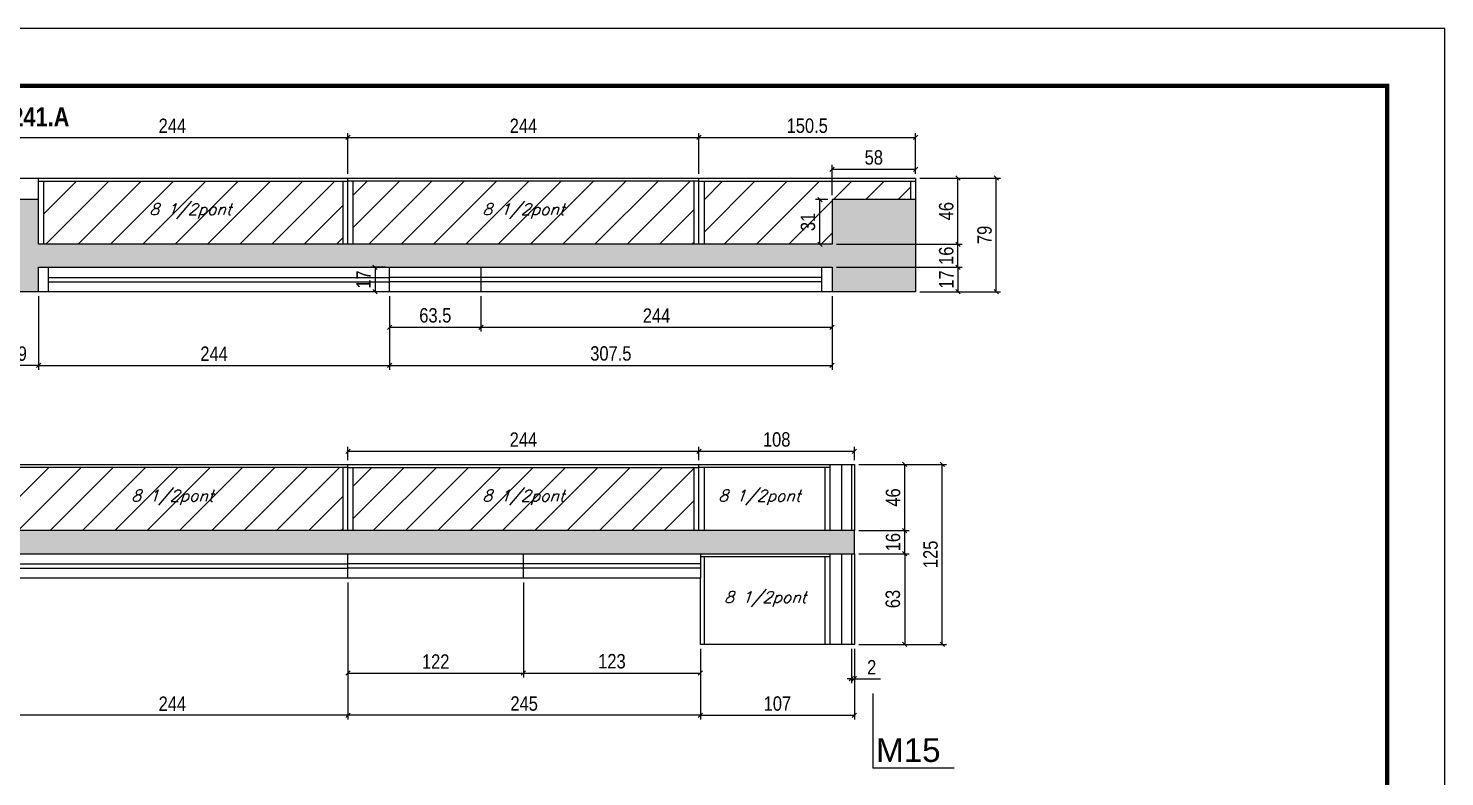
# Model space of a CAD drawing. Extents: x 2603 to 22413, y 1253 to 30260.
# Drawn here: x 6274 to 7258, y 14418 to 14938 of the extents above; entities that cross this region are included whole.
import ezdxf

# ---------------------------------------------------------------- set-up
doc = ezdxf.new("R2010")
doc.units = 0
doc.linetypes.add('DASHED', pattern=[0.75, 0.5, -0.25])
for name, color, linetype in [('COTA', 241, 'Continuous'), ('NOMENCLATURA', 7, 'Continuous'), ('Painéis', 200, 'Continuous'), ('SARR_2.2x7', 40, 'Continuous'), ('SARR_3.5x7', 81, 'Continuous'), ('texto', 7, 'Continuous')]:
    doc.layers.add(name, color=color, linetype=linetype)
for name, color, linetype, lineweight in [('Folhas', 255, 'Continuous', 9), ('Hachura', 251, 'Continuous', 9), ('SARRAFO DE PRESSAO', 251, 'DASHED', 9)]:
    doc.layers.add(name, color=color, linetype=linetype, lineweight=lineweight)
doc.layers.add('Laje_Perimetro', color=7, linetype='Continuous', plot=False)
doc.styles.add('COTA TECNICA', font='techl___.ttf', dxfattribs={"height": 10})
doc.styles.add('Romans', font='romans.shx')
doc.styles.get("Standard").update_dxf_attribs({"font": 'arial.ttf'})
doc.styles.add('TECNICA', font='techb___.ttf', dxfattribs={"height": 10})
doc.dimstyles.new('PAINEL', dxfattribs={"dimtxt": 10, "dimasz": 3, "dimexe": 3, "dimexo": 3, "dimgap": 3, "dimtad": 1, "dimdec": 1, "dimzin": 12, "dimdsep": 46, "dimtxsty": 'COTA TECNICA', "dimblk1": 'OBLIQUE', "dimblk2": 'OBLIQUE', "dimsah": 1, "dimcen": 0.9, "dimclrd": 4, "dimclre": 4, "dimclrt": 240, "dimadec": 1, "dimazin": 3, "dimtfac": 1, "dimtdec": 1, "dimtmove": 0, "dimatfit": 3, "dimfxl": 1, "dimtolj": 1, "dimtzin": 12, "dimarcsym": 0})
pattern_1 = [(45, (-126418.031, -5371.03), (-11.2253202, 11.2253202), [])]

# ---------------------------------------------------------------- blocks, each defined once
blk = doc.blocks.new('9999999999')
at = {"layer": 'Folhas'}
blk.add_lwpolyline([(98138.98, 34190.21), (99623.98, 34190.21), (99623.98, 35240.21), (98138.98, 35240.21)], close=True, dxfattribs=at)
at = {"layer": 'Folhas', "color": 30, "const_width": 3}
blk.add_lwpolyline([(98213.98, 34230.21), (99583.98, 34230.21), (99583.98, 35200.21), (98213.98, 35200.21)], close=True, dxfattribs=at)
blk = doc.blocks.new('_Oblique')
at = {"color": 0, "linetype": 'ByBlock', "lineweight": -2}
blk.add_line((-0.5, -0.5), (0.5, 0.5), dxfattribs=at)
blk = doc.blocks.new('*D1807')
at = {"layer": 'COTA', "color": 4, "linetype": 'ByBlock', "lineweight": -2, "transparency": 16777216}
for p, q in [((6280.69, 14751.7), (6280.69, 14700.57)), ((6524.69, 14751.7), (6524.69, 14700.57)), ((6280.69, 14703.57), (6524.69, 14703.57))]:
    blk.add_line(p, q, dxfattribs=at)
at = {"layer": 'Defpoints', "color": 0, "linetype": 'ByBlock', "transparency": 16777216}
for p in [(6280.69, 14754.7), (6524.69, 14754.7), (6524.69, 14703.57)]:
    blk.add_point(p, dxfattribs=at)
at = {"layer": 'COTA', "color": 4, "linetype": 'ByBlock', "lineweight": -2, "transparency": 16777216, "xscale": 3, "yscale": 3, "zscale": 3, "rotation": 180}
blk.add_blockref('_Oblique', (6280.69, 14703.57), dxfattribs=at)
at = {"layer": 'COTA', "color": 4, "linetype": 'ByBlock', "lineweight": -2, "transparency": 16777216, "xscale": 3, "yscale": 3, "zscale": 3}
blk.add_blockref('_Oblique', (6524.69, 14703.57), dxfattribs=at)
at = {"layer": 'COTA', "color": 240, "linetype": 'ByBlock', "transparency": 16777216, "insert": (6402.69, 14711.64), "char_height": 10, "attachment_point": 5, "style": 'COTA TECNICA'}
blk.add_mtext('\\A1;244', dxfattribs=at)
blk = doc.blocks.new('*D1808')
at = {"layer": 'COTA', "color": 4, "linetype": 'ByBlock', "lineweight": -2, "transparency": 16777216}
for p, q in [((6524.69, 14751.7), (6524.69, 14700.57)), ((6832.19, 14751.7), (6832.19, 14700.57)), ((6524.69, 14703.57), (6832.19, 14703.57))]:
    blk.add_line(p, q, dxfattribs=at)
at = {"layer": 'Defpoints', "color": 0, "linetype": 'ByBlock', "transparency": 16777216}
for p in [(6524.69, 14754.7), (6832.19, 14754.7), (6832.19, 14703.57)]:
    blk.add_point(p, dxfattribs=at)
at = {"layer": 'COTA', "color": 4, "linetype": 'ByBlock', "lineweight": -2, "transparency": 16777216, "xscale": 3, "yscale": 3, "zscale": 3, "rotation": 180}
blk.add_blockref('_Oblique', (6524.69, 14703.57), dxfattribs=at)
at = {"layer": 'COTA', "color": 4, "linetype": 'ByBlock', "lineweight": -2, "transparency": 16777216, "xscale": 3, "yscale": 3, "zscale": 3}
blk.add_blockref('_Oblique', (6832.19, 14703.57), dxfattribs=at)
at = {"layer": 'COTA', "color": 240, "linetype": 'ByBlock', "transparency": 16777216, "insert": (6678.44, 14711.79), "char_height": 10, "attachment_point": 5, "style": 'COTA TECNICA'}
blk.add_mtext('\\A1;307.5', dxfattribs=at)
blk = doc.blocks.new('*D1809')
at = {"layer": 'COTA', "color": 4, "linetype": 'ByBlock', "lineweight": -2, "transparency": 16777216}
for p, q in [((6524.69, 14751.7), (6524.69, 14727.04)), ((6588.19, 14751.7), (6588.19, 14727.04)), ((6524.69, 14730.04), (6588.19, 14730.04))]:
    blk.add_line(p, q, dxfattribs=at)
at = {"layer": 'Defpoints', "color": 0, "linetype": 'ByBlock', "transparency": 16777216}
for p in [(6524.69, 14754.7), (6588.19, 14754.7), (6588.19, 14730.04)]:
    blk.add_point(p, dxfattribs=at)
at = {"layer": 'COTA', "color": 4, "linetype": 'ByBlock', "lineweight": -2, "transparency": 16777216, "xscale": 3, "yscale": 3, "zscale": 3, "rotation": 180}
blk.add_blockref('_Oblique', (6524.69, 14730.04), dxfattribs=at)
at = {"layer": 'COTA', "color": 4, "linetype": 'ByBlock', "lineweight": -2, "transparency": 16777216, "xscale": 3, "yscale": 3, "zscale": 3}
blk.add_blockref('_Oblique', (6588.19, 14730.04), dxfattribs=at)
at = {"layer": 'COTA', "color": 240, "linetype": 'ByBlock', "transparency": 16777216, "insert": (6556.44, 14738.26), "char_height": 10, "attachment_point": 5, "style": 'COTA TECNICA'}
blk.add_mtext('\\A1;63.5', dxfattribs=at)
blk = doc.blocks.new('*D1810')
at = {"layer": 'COTA', "color": 4, "linetype": 'ByBlock', "lineweight": -2, "transparency": 16777216}
for p, q in [((6588.19, 14751.7), (6588.19, 14727.04)), ((6832.19, 14751.7), (6832.19, 14727.04)), ((6588.19, 14730.04), (6832.19, 14730.04))]:
    blk.add_line(p, q, dxfattribs=at)
at = {"layer": 'Defpoints', "color": 0, "linetype": 'ByBlock', "transparency": 16777216}
for p in [(6588.19, 14754.7), (6832.19, 14754.7), (6832.19, 14730.04)]:
    blk.add_point(p, dxfattribs=at)
at = {"layer": 'COTA', "color": 4, "linetype": 'ByBlock', "lineweight": -2, "transparency": 16777216, "xscale": 3, "yscale": 3, "zscale": 3, "rotation": 180}
blk.add_blockref('_Oblique', (6588.19, 14730.04), dxfattribs=at)
at = {"layer": 'COTA', "color": 4, "linetype": 'ByBlock', "lineweight": -2, "transparency": 16777216, "xscale": 3, "yscale": 3, "zscale": 3}
blk.add_blockref('_Oblique', (6832.19, 14730.04), dxfattribs=at)
at = {"layer": 'COTA', "color": 240, "linetype": 'ByBlock', "transparency": 16777216, "insert": (6710.19, 14738.11), "char_height": 10, "attachment_point": 5, "style": 'COTA TECNICA'}
blk.add_mtext('\\A1;244', dxfattribs=at)
blk = doc.blocks.new('*D1811')
at = {"layer": 'COTA', "color": 4, "linetype": 'ByBlock', "lineweight": -2, "transparency": 16777216}
for p, q in [((6521.69, 14771.7), (6511.61, 14771.7)), ((6514.61, 14771.7), (6514.61, 14754.7)), ((6521.69, 14754.7), (6511.61, 14754.7))]:
    blk.add_line(p, q, dxfattribs=at)
at = {"layer": 'Defpoints', "color": 0, "linetype": 'ByBlock', "transparency": 16777216}
for p in [(6524.69, 14771.7), (6514.61, 14754.7), (6524.69, 14754.7)]:
    blk.add_point(p, dxfattribs=at)
at = {"layer": 'COTA', "color": 4, "linetype": 'ByBlock', "lineweight": -2, "transparency": 16777216, "xscale": 3, "yscale": 3, "zscale": 3}
for p, rotation in [((6514.61, 14771.7), 90), ((6514.61, 14754.7), 270)]:
    blk.add_blockref('_Oblique', p, dxfattribs=dict(at, rotation=rotation))
at = {"layer": 'COTA', "color": 240, "linetype": 'ByBlock', "transparency": 16777216, "insert": (6506.53, 14763.2), "char_height": 10, "attachment_point": 5, "rotation": 90, "style": 'COTA TECNICA'}
blk.add_mtext('\\A1;17', dxfattribs=at)
blk = doc.blocks.new('*D1812')
at = {"layer": 'COTA', "color": 4, "linetype": 'ByBlock', "lineweight": -2, "transparency": 16777216}
for p, q in [((6740.69, 14506.74), (6740.69, 14457.45)), ((6847.69, 14506.74), (6847.69, 14457.45)), ((6740.69, 14460.45), (6847.69, 14460.45))]:
    blk.add_line(p, q, dxfattribs=at)
at = {"layer": 'Defpoints', "color": 0, "linetype": 'ByBlock', "transparency": 16777216}
for p in [(6740.69, 14509.74), (6847.69, 14509.74), (6847.69, 14460.45)]:
    blk.add_point(p, dxfattribs=at)
at = {"layer": 'COTA', "color": 4, "linetype": 'ByBlock', "lineweight": -2, "transparency": 16777216, "xscale": 3, "yscale": 3, "zscale": 3, "rotation": 180}
blk.add_blockref('_Oblique', (6740.69, 14460.45), dxfattribs=at)
at = {"layer": 'COTA', "color": 4, "linetype": 'ByBlock', "lineweight": -2, "transparency": 16777216, "xscale": 3, "yscale": 3, "zscale": 3}
blk.add_blockref('_Oblique', (6847.69, 14460.45), dxfattribs=at)
at = {"layer": 'COTA', "color": 240, "linetype": 'ByBlock', "transparency": 16777216, "insert": (6794.19, 14468.55), "char_height": 10, "attachment_point": 5, "style": 'COTA TECNICA'}
blk.add_mtext('\\A1;107', dxfattribs=at)
blk = doc.blocks.new('*D1813')
at = {"layer": 'COTA', "color": 4, "linetype": 'ByBlock', "lineweight": -2, "transparency": 16777216}
for p, q in [((6495.69, 14552.74), (6495.69, 14457.45)), ((6740.69, 14506.74), (6740.69, 14457.45)), ((6740.69, 14460.45), (6495.69, 14460.45))]:
    blk.add_line(p, q, dxfattribs=at)
at = {"layer": 'Defpoints', "color": 0, "linetype": 'ByBlock', "transparency": 16777216}
for p in [(6495.69, 14555.74), (6740.69, 14509.74), (6495.69, 14460.45)]:
    blk.add_point(p, dxfattribs=at)
at = {"layer": 'COTA', "color": 4, "linetype": 'ByBlock', "lineweight": -2, "transparency": 16777216, "xscale": 3, "yscale": 3, "zscale": 3, "rotation": 180}
blk.add_blockref('_Oblique', (6495.69, 14460.45), dxfattribs=at)
at = {"layer": 'COTA', "color": 4, "linetype": 'ByBlock', "lineweight": -2, "transparency": 16777216, "xscale": 3, "yscale": 3, "zscale": 3}
blk.add_blockref('_Oblique', (6740.69, 14460.45), dxfattribs=at)
at = {"layer": 'COTA', "color": 240, "linetype": 'ByBlock', "transparency": 16777216, "insert": (6618.19, 14468.56), "char_height": 10, "attachment_point": 5, "style": 'COTA TECNICA'}
blk.add_mtext('\\A1;245', dxfattribs=at)
blk = doc.blocks.new('*D1814')
at = {"layer": 'COTA', "color": 4, "linetype": 'ByBlock', "lineweight": -2, "transparency": 16777216}
for p, q in [((6251.69, 14552.74), (6251.69, 14457.45)), ((6495.69, 14552.74), (6495.69, 14457.45)), ((6495.69, 14460.45), (6251.69, 14460.45))]:
    blk.add_line(p, q, dxfattribs=at)
at = {"layer": 'Defpoints', "color": 0, "linetype": 'ByBlock', "transparency": 16777216}
for p in [(6251.69, 14555.74), (6495.69, 14555.74), (6251.69, 14460.45)]:
    blk.add_point(p, dxfattribs=at)
at = {"layer": 'COTA', "color": 4, "linetype": 'ByBlock', "lineweight": -2, "transparency": 16777216, "xscale": 3, "yscale": 3, "zscale": 3, "rotation": 180}
blk.add_blockref('_Oblique', (6251.69, 14460.45), dxfattribs=at)
at = {"layer": 'COTA', "color": 4, "linetype": 'ByBlock', "lineweight": -2, "transparency": 16777216, "xscale": 3, "yscale": 3, "zscale": 3}
blk.add_blockref('_Oblique', (6495.69, 14460.45), dxfattribs=at)
at = {"layer": 'COTA', "color": 240, "linetype": 'ByBlock', "transparency": 16777216, "insert": (6373.69, 14468.52), "char_height": 10, "attachment_point": 5, "style": 'COTA TECNICA'}
blk.add_mtext('\\A1;244', dxfattribs=at)
blk = doc.blocks.new('*D1815')
at = {"layer": 'COTA', "color": 4, "linetype": 'ByBlock', "lineweight": -2, "transparency": 16777216}
for p, q in [((6495.69, 14552.74), (6495.69, 14486.73)), ((6617.69, 14552.74), (6617.69, 14486.73)), ((6495.69, 14489.73), (6617.69, 14489.73))]:
    blk.add_line(p, q, dxfattribs=at)
at = {"layer": 'Defpoints', "color": 0, "linetype": 'ByBlock', "transparency": 16777216}
for p in [(6495.69, 14555.74), (6617.69, 14555.74), (6617.69, 14489.73)]:
    blk.add_point(p, dxfattribs=at)
at = {"layer": 'COTA', "color": 4, "linetype": 'ByBlock', "lineweight": -2, "transparency": 16777216, "xscale": 3, "yscale": 3, "zscale": 3, "rotation": 180}
blk.add_blockref('_Oblique', (6495.69, 14489.73), dxfattribs=at)
at = {"layer": 'COTA', "color": 4, "linetype": 'ByBlock', "lineweight": -2, "transparency": 16777216, "xscale": 3, "yscale": 3, "zscale": 3}
blk.add_blockref('_Oblique', (6617.69, 14489.73), dxfattribs=at)
at = {"layer": 'COTA', "color": 240, "linetype": 'ByBlock', "transparency": 16777216, "insert": (6556.69, 14497.79), "char_height": 10, "attachment_point": 5, "style": 'COTA TECNICA'}
blk.add_mtext('\\A1;122', dxfattribs=at)
blk = doc.blocks.new('*D1816')
at = {"layer": 'COTA', "color": 4, "linetype": 'ByBlock', "lineweight": -2, "transparency": 16777216}
for p, q in [((6617.69, 14552.74), (6617.69, 14486.73)), ((6740.69, 14506.74), (6740.69, 14486.73)), ((6617.69, 14489.73), (6740.69, 14489.73))]:
    blk.add_line(p, q, dxfattribs=at)
at = {"layer": 'Defpoints', "color": 0, "linetype": 'ByBlock', "transparency": 16777216}
for p in [(6617.69, 14555.74), (6740.69, 14509.74), (6740.69, 14489.73)]:
    blk.add_point(p, dxfattribs=at)
at = {"layer": 'COTA', "color": 4, "linetype": 'ByBlock', "lineweight": -2, "transparency": 16777216, "xscale": 3, "yscale": 3, "zscale": 3, "rotation": 180}
blk.add_blockref('_Oblique', (6617.69, 14489.73), dxfattribs=at)
at = {"layer": 'COTA', "color": 4, "linetype": 'ByBlock', "lineweight": -2, "transparency": 16777216, "xscale": 3, "yscale": 3, "zscale": 3}
blk.add_blockref('_Oblique', (6740.69, 14489.73), dxfattribs=at)
at = {"layer": 'COTA', "color": 240, "linetype": 'ByBlock', "transparency": 16777216, "insert": (6679.19, 14497.95), "char_height": 10, "attachment_point": 5, "style": 'COTA TECNICA'}
blk.add_mtext('\\A1;123', dxfattribs=at)
blk = doc.blocks.new('*D1817')
at = {"layer": 'COTA', "color": 4, "linetype": 'ByBlock', "lineweight": -2, "transparency": 16777216}
for p, q in [((6829.19, 14818.7), (6820.73, 14818.7)), ((6823.73, 14787.7), (6823.73, 14818.7)), ((6829.19, 14787.7), (6820.73, 14787.7))]:
    blk.add_line(p, q, dxfattribs=at)
at = {"layer": 'Defpoints', "color": 0, "linetype": 'ByBlock', "transparency": 16777216}
for p in [(6823.73, 14818.7), (6832.19, 14818.7), (6832.19, 14787.7)]:
    blk.add_point(p, dxfattribs=at)
at = {"layer": 'COTA', "color": 4, "linetype": 'ByBlock', "lineweight": -2, "transparency": 16777216, "xscale": 3, "yscale": 3, "zscale": 3}
for p, rotation in [((6823.73, 14818.7), 90), ((6823.73, 14787.7), 270)]:
    blk.add_blockref('_Oblique', p, dxfattribs=dict(at, rotation=rotation))
at = {"layer": 'COTA', "color": 240, "linetype": 'ByBlock', "transparency": 16777216, "insert": (6815.51, 14803.2), "char_height": 10, "attachment_point": 5, "rotation": 90, "style": 'COTA TECNICA'}
blk.add_mtext('\\A1;31', dxfattribs=at)
blk = doc.blocks.new('*D1818')
at = {"layer": 'COTA', "color": 4, "linetype": 'ByBlock', "lineweight": -2, "transparency": 16777216}
for p, q in [((6835.19, 14771.7), (6922.67, 14771.7)), ((6919.67, 14771.7), (6919.67, 14754.7)), ((6893.19, 14754.7), (6922.67, 14754.7))]:
    blk.add_line(p, q, dxfattribs=at)
at = {"layer": 'Defpoints', "color": 0, "linetype": 'ByBlock', "transparency": 16777216}
for p in [(6832.19, 14771.7), (6890.19, 14754.7), (6919.67, 14754.7)]:
    blk.add_point(p, dxfattribs=at)
at = {"layer": 'COTA', "color": 4, "linetype": 'ByBlock', "lineweight": -2, "transparency": 16777216, "xscale": 3, "yscale": 3, "zscale": 3}
for p, rotation in [((6919.67, 14771.7), 90), ((6919.67, 14754.7), 270)]:
    blk.add_blockref('_Oblique', p, dxfattribs=dict(at, rotation=rotation))
at = {"layer": 'COTA', "color": 240, "linetype": 'ByBlock', "transparency": 16777216, "insert": (6911.6, 14763.2), "char_height": 10, "attachment_point": 5, "rotation": 90, "style": 'COTA TECNICA'}
blk.add_mtext('\\A1;17', dxfattribs=at)
blk = doc.blocks.new('*D336')
at = {"layer": 'COTA', "color": 4, "linetype": 'ByBlock', "lineweight": -2, "transparency": 16777216}
for p, q in [((6835.19, 14787.7), (6922.67, 14787.7)), ((6919.67, 14771.7), (6919.67, 14787.7)), ((6835.19, 14771.7), (6922.67, 14771.7))]:
    blk.add_line(p, q, dxfattribs=at)
at = {"layer": 'Defpoints', "color": 0, "linetype": 'ByBlock', "transparency": 16777216}
for p in [(6832.19, 14787.7), (6919.67, 14787.7), (6832.19, 14771.7)]:
    blk.add_point(p, dxfattribs=at)
at = {"layer": 'COTA', "color": 4, "linetype": 'ByBlock', "lineweight": -2, "transparency": 16777216, "xscale": 3, "yscale": 3, "zscale": 3}
for p, rotation in [((6919.67, 14787.7), 90), ((6919.67, 14771.7), 270)]:
    blk.add_blockref('_Oblique', p, dxfattribs=dict(at, rotation=rotation))
at = {"layer": 'COTA', "color": 240, "linetype": 'ByBlock', "transparency": 16777216, "insert": (6911.57, 14779.7), "char_height": 10, "attachment_point": 5, "rotation": 90, "style": 'COTA TECNICA'}
blk.add_mtext('\\A1;16', dxfattribs=at)
blk = doc.blocks.new('*D1819')
at = {"layer": 'COTA', "color": 4, "linetype": 'ByBlock', "lineweight": -2, "transparency": 16777216}
for p, q in [((6893.19, 14833.7), (6922.67, 14833.7)), ((6919.67, 14787.7), (6919.67, 14833.7)), ((6835.19, 14787.7), (6922.67, 14787.7))]:
    blk.add_line(p, q, dxfattribs=at)
at = {"layer": 'Defpoints', "color": 0, "linetype": 'ByBlock', "transparency": 16777216}
for p in [(6890.19, 14833.7), (6919.67, 14833.7), (6832.19, 14787.7)]:
    blk.add_point(p, dxfattribs=at)
at = {"layer": 'COTA', "color": 4, "linetype": 'ByBlock', "lineweight": -2, "transparency": 16777216, "xscale": 3, "yscale": 3, "zscale": 3}
for p, rotation in [((6919.67, 14833.7), 90), ((6919.67, 14787.7), 270)]:
    blk.add_blockref('_Oblique', p, dxfattribs=dict(at, rotation=rotation))
at = {"layer": 'COTA', "color": 240, "linetype": 'ByBlock', "transparency": 16777216, "insert": (6911.57, 14810.7), "char_height": 10, "attachment_point": 5, "rotation": 90, "style": 'COTA TECNICA'}
blk.add_mtext('\\A1;46', dxfattribs=at)
blk = doc.blocks.new('*D1820')
at = {"layer": 'COTA', "color": 4, "linetype": 'ByBlock', "lineweight": -2, "transparency": 16777216}
for p, q in [((6893.19, 14833.7), (6949.29, 14833.7)), ((6946.29, 14754.7), (6946.29, 14833.7)), ((6893.19, 14754.7), (6949.29, 14754.7))]:
    blk.add_line(p, q, dxfattribs=at)
at = {"layer": 'Defpoints', "color": 0, "linetype": 'ByBlock', "transparency": 16777216}
for p in [(6890.19, 14833.7), (6946.29, 14833.7), (6890.19, 14754.7)]:
    blk.add_point(p, dxfattribs=at)
at = {"layer": 'COTA', "color": 4, "linetype": 'ByBlock', "lineweight": -2, "transparency": 16777216, "xscale": 3, "yscale": 3, "zscale": 3}
for p, rotation in [((6946.29, 14833.7), 90), ((6946.29, 14754.7), 270)]:
    blk.add_blockref('_Oblique', p, dxfattribs=dict(at, rotation=rotation))
at = {"layer": 'COTA', "color": 240, "linetype": 'ByBlock', "transparency": 16777216, "insert": (6938.19, 14794.2), "char_height": 10, "attachment_point": 5, "rotation": 90, "style": 'COTA TECNICA'}
blk.add_mtext('\\A1;79', dxfattribs=at)
blk = doc.blocks.new('*D1821')
at = {"layer": 'COTA', "color": 4, "linetype": 'ByBlock', "lineweight": -2, "transparency": 16777216}
for p, q in [((6832.19, 14821.7), (6832.19, 14842.83)), ((6832.19, 14839.83), (6890.19, 14839.83)), ((6890.19, 14836.7), (6890.19, 14842.83))]:
    blk.add_line(p, q, dxfattribs=at)
at = {"layer": 'Defpoints', "color": 0, "linetype": 'ByBlock', "transparency": 16777216}
for p in [(6890.19, 14839.83), (6890.19, 14833.7), (6832.19, 14818.7)]:
    blk.add_point(p, dxfattribs=at)
at = {"layer": 'COTA', "color": 4, "linetype": 'ByBlock', "lineweight": -2, "transparency": 16777216, "xscale": 3, "yscale": 3, "zscale": 3, "rotation": 180}
blk.add_blockref('_Oblique', (6832.19, 14839.83), dxfattribs=at)
at = {"layer": 'COTA', "color": 4, "linetype": 'ByBlock', "lineweight": -2, "transparency": 16777216, "xscale": 3, "yscale": 3, "zscale": 3}
blk.add_blockref('_Oblique', (6890.19, 14839.83), dxfattribs=at)
at = {"layer": 'COTA', "color": 240, "linetype": 'ByBlock', "transparency": 16777216, "insert": (6861.19, 14847.96), "char_height": 10, "attachment_point": 5, "style": 'COTA TECNICA'}
blk.add_mtext('\\A1;58', dxfattribs=at)
blk = doc.blocks.new('*D1822')
at = {"layer": 'COTA', "color": 4, "linetype": 'ByBlock', "lineweight": -2, "transparency": 16777216}
for p, q in [((6495.69, 14637.74), (6495.69, 14646.89)), ((6495.69, 14643.89), (6739.69, 14643.89)), ((6739.69, 14637.74), (6739.69, 14646.89))]:
    blk.add_line(p, q, dxfattribs=at)
at = {"layer": 'Defpoints', "color": 0, "linetype": 'ByBlock', "transparency": 16777216}
for p in [(6739.69, 14643.89), (6495.69, 14634.74), (6739.69, 14634.74)]:
    blk.add_point(p, dxfattribs=at)
at = {"layer": 'COTA', "color": 4, "linetype": 'ByBlock', "lineweight": -2, "transparency": 16777216, "xscale": 3, "yscale": 3, "zscale": 3, "rotation": 180}
blk.add_blockref('_Oblique', (6495.69, 14643.89), dxfattribs=at)
at = {"layer": 'COTA', "color": 4, "linetype": 'ByBlock', "lineweight": -2, "transparency": 16777216, "xscale": 3, "yscale": 3, "zscale": 3}
blk.add_blockref('_Oblique', (6739.69, 14643.89), dxfattribs=at)
at = {"layer": 'COTA', "color": 240, "linetype": 'ByBlock', "transparency": 16777216, "insert": (6617.69, 14651.97), "char_height": 10, "attachment_point": 5, "style": 'COTA TECNICA'}
blk.add_mtext('\\A1;244', dxfattribs=at)
blk = doc.blocks.new('*D1823')
at = {"layer": 'COTA', "color": 4, "linetype": 'ByBlock', "lineweight": -2, "transparency": 16777216}
for p, q in [((6739.69, 14637.74), (6739.69, 14646.89)), ((6739.69, 14643.89), (6847.69, 14643.89)), ((6847.69, 14637.74), (6847.69, 14646.89))]:
    blk.add_line(p, q, dxfattribs=at)
at = {"layer": 'Defpoints', "color": 0, "linetype": 'ByBlock', "transparency": 16777216}
for p in [(6847.69, 14643.89), (6739.69, 14634.74), (6847.69, 14634.74)]:
    blk.add_point(p, dxfattribs=at)
at = {"layer": 'COTA', "color": 4, "linetype": 'ByBlock', "lineweight": -2, "transparency": 16777216, "xscale": 3, "yscale": 3, "zscale": 3, "rotation": 180}
blk.add_blockref('_Oblique', (6739.69, 14643.89), dxfattribs=at)
at = {"layer": 'COTA', "color": 4, "linetype": 'ByBlock', "lineweight": -2, "transparency": 16777216, "xscale": 3, "yscale": 3, "zscale": 3}
blk.add_blockref('_Oblique', (6847.69, 14643.89), dxfattribs=at)
at = {"layer": 'COTA', "color": 240, "linetype": 'ByBlock', "transparency": 16777216, "insert": (6793.69, 14652.02), "char_height": 10, "attachment_point": 5, "style": 'COTA TECNICA'}
blk.add_mtext('\\A1;108', dxfattribs=at)
blk = doc.blocks.new('*D1824')
at = {"layer": 'COTA', "color": 4, "linetype": 'ByBlock', "lineweight": -2, "transparency": 16777216}
for p, q in [((6845.69, 14506.74), (6845.69, 14482.85)), ((6847.69, 14506.74), (6847.69, 14482.85)), ((6845.69, 14485.85), (6842.69, 14485.85)), ((6845.69, 14485.85), (6847.69, 14485.85)), ((6847.69, 14485.85), (6865.8, 14485.85))]:
    blk.add_line(p, q, dxfattribs=at)
at = {"layer": 'Defpoints', "color": 0, "linetype": 'ByBlock', "transparency": 16777216}
for p in [(6845.69, 14509.74), (6847.69, 14509.74), (6847.69, 14485.85)]:
    blk.add_point(p, dxfattribs=at)
at = {"layer": 'COTA', "color": 4, "linetype": 'ByBlock', "lineweight": -2, "transparency": 16777216, "xscale": 3, "yscale": 3, "zscale": 3}
blk.add_blockref('_Oblique', (6845.69, 14485.85), dxfattribs=at)
at = {"layer": 'COTA', "color": 4, "linetype": 'ByBlock', "lineweight": -2, "transparency": 16777216, "xscale": 3, "yscale": 3, "zscale": 3, "rotation": 180}
blk.add_blockref('_Oblique', (6847.69, 14485.85), dxfattribs=at)
at = {"layer": 'COTA', "color": 240, "linetype": 'ByBlock', "transparency": 16777216, "insert": (6859.74, 14493.85), "char_height": 10, "attachment_point": 5, "style": 'COTA TECNICA'}
blk.add_mtext('\\A1;2', dxfattribs=at)
blk = doc.blocks.new('*D1825')
at = {"layer": 'COTA', "color": 4, "linetype": 'ByBlock', "lineweight": -2, "transparency": 16777216}
for p, q in [((6850.69, 14572.74), (6885.71, 14572.74)), ((6882.71, 14572.74), (6882.71, 14509.74)), ((6850.69, 14509.74), (6885.71, 14509.74))]:
    blk.add_line(p, q, dxfattribs=at)
at = {"layer": 'Defpoints', "color": 0, "linetype": 'ByBlock', "transparency": 16777216}
for p in [(6847.69, 14572.74), (6847.69, 14509.74), (6882.71, 14509.74)]:
    blk.add_point(p, dxfattribs=at)
at = {"layer": 'COTA', "color": 4, "linetype": 'ByBlock', "lineweight": -2, "transparency": 16777216, "xscale": 3, "yscale": 3, "zscale": 3}
for p, rotation in [((6882.71, 14572.74), 90), ((6882.71, 14509.74), 270)]:
    blk.add_blockref('_Oblique', p, dxfattribs=dict(at, rotation=rotation))
at = {"layer": 'COTA', "color": 240, "linetype": 'ByBlock', "transparency": 16777216, "insert": (6874.49, 14541.24), "char_height": 10, "attachment_point": 5, "rotation": 90, "style": 'COTA TECNICA'}
blk.add_mtext('\\A1;63', dxfattribs=at)
blk = doc.blocks.new('*D1826')
at = {"layer": 'COTA', "color": 4, "linetype": 'ByBlock', "lineweight": -2, "transparency": 16777216}
for p, q in [((6850.69, 14588.74), (6885.71, 14588.74)), ((6882.71, 14572.74), (6882.71, 14588.74)), ((6850.69, 14572.74), (6885.71, 14572.74))]:
    blk.add_line(p, q, dxfattribs=at)
at = {"layer": 'Defpoints', "color": 0, "linetype": 'ByBlock', "transparency": 16777216}
for p in [(6847.69, 14588.74), (6882.71, 14588.74), (6847.69, 14572.74)]:
    blk.add_point(p, dxfattribs=at)
at = {"layer": 'COTA', "color": 4, "linetype": 'ByBlock', "lineweight": -2, "transparency": 16777216, "xscale": 3, "yscale": 3, "zscale": 3}
for p, rotation in [((6882.71, 14588.74), 90), ((6882.71, 14572.74), 270)]:
    blk.add_blockref('_Oblique', p, dxfattribs=dict(at, rotation=rotation))
at = {"layer": 'COTA', "color": 240, "linetype": 'ByBlock', "transparency": 16777216, "insert": (6874.61, 14580.74), "char_height": 10, "attachment_point": 5, "rotation": 90, "style": 'COTA TECNICA'}
blk.add_mtext('\\A1;16', dxfattribs=at)
blk = doc.blocks.new('*D1827')
at = {"layer": 'COTA', "color": 4, "linetype": 'ByBlock', "lineweight": -2, "transparency": 16777216}
for p, q in [((6850.69, 14634.74), (6885.71, 14634.74)), ((6882.71, 14588.74), (6882.71, 14634.74)), ((6850.69, 14588.74), (6885.71, 14588.74))]:
    blk.add_line(p, q, dxfattribs=at)
at = {"layer": 'Defpoints', "color": 0, "linetype": 'ByBlock', "transparency": 16777216}
for p in [(6847.69, 14634.74), (6882.71, 14634.74), (6847.69, 14588.74)]:
    blk.add_point(p, dxfattribs=at)
at = {"layer": 'COTA', "color": 4, "linetype": 'ByBlock', "lineweight": -2, "transparency": 16777216, "xscale": 3, "yscale": 3, "zscale": 3}
for p, rotation in [((6882.71, 14634.74), 90), ((6882.71, 14588.74), 270)]:
    blk.add_blockref('_Oblique', p, dxfattribs=dict(at, rotation=rotation))
at = {"layer": 'COTA', "color": 240, "linetype": 'ByBlock', "transparency": 16777216, "insert": (6874.61, 14611.74), "char_height": 10, "attachment_point": 5, "rotation": 90, "style": 'COTA TECNICA'}
blk.add_mtext('\\A1;46', dxfattribs=at)
blk = doc.blocks.new('*D1645')
at = {"layer": 'COTA', "color": 4, "linetype": 'ByBlock', "lineweight": -2, "transparency": 16777216}
for p, q in [((6850.69, 14634.74), (6911.77, 14634.74)), ((6908.77, 14509.74), (6908.77, 14634.74)), ((6850.69, 14509.74), (6911.77, 14509.74))]:
    blk.add_line(p, q, dxfattribs=at)
at = {"layer": 'Defpoints', "color": 0, "linetype": 'ByBlock', "transparency": 16777216}
for p in [(6847.69, 14634.74), (6908.77, 14634.74), (6847.69, 14509.74)]:
    blk.add_point(p, dxfattribs=at)
at = {"layer": 'COTA', "color": 4, "linetype": 'ByBlock', "lineweight": -2, "transparency": 16777216, "xscale": 3, "yscale": 3, "zscale": 3}
for p, rotation in [((6908.77, 14634.74), 90), ((6908.77, 14509.74), 270)]:
    blk.add_blockref('_Oblique', p, dxfattribs=dict(at, rotation=rotation))
at = {"layer": 'COTA', "color": 240, "linetype": 'ByBlock', "transparency": 16777216, "insert": (6900.66, 14572.24), "char_height": 10, "attachment_point": 5, "rotation": 90, "style": 'COTA TECNICA'}
blk.add_mtext('\\A1;125', dxfattribs=at)
blk = doc.blocks.new('*D1647')
at = {"layer": 'COTA', "color": 4, "linetype": 'ByBlock', "lineweight": -2, "transparency": 16777216}
for p, q in [((6251.69, 14836.7), (6251.69, 14864.89)), ((6495.69, 14836.7), (6495.69, 14864.89)), ((6251.69, 14861.89), (6495.69, 14861.89))]:
    blk.add_line(p, q, dxfattribs=at)
at = {"layer": 'Defpoints', "color": 0, "linetype": 'ByBlock', "transparency": 16777216}
for p in [(6495.69, 14861.89), (6251.69, 14833.7), (6495.69, 14833.7)]:
    blk.add_point(p, dxfattribs=at)
at = {"layer": 'COTA', "color": 4, "linetype": 'ByBlock', "lineweight": -2, "transparency": 16777216, "xscale": 3, "yscale": 3, "zscale": 3, "rotation": 180}
blk.add_blockref('_Oblique', (6251.69, 14861.89), dxfattribs=at)
at = {"layer": 'COTA', "color": 4, "linetype": 'ByBlock', "lineweight": -2, "transparency": 16777216, "xscale": 3, "yscale": 3, "zscale": 3}
blk.add_blockref('_Oblique', (6495.69, 14861.89), dxfattribs=at)
at = {"layer": 'COTA', "color": 240, "linetype": 'ByBlock', "transparency": 16777216, "insert": (6373.69, 14869.97), "char_height": 10, "attachment_point": 5, "style": 'COTA TECNICA'}
blk.add_mtext('\\A1;244', dxfattribs=at)
blk = doc.blocks.new('*D1648')
at = {"layer": 'COTA', "color": 4, "linetype": 'ByBlock', "lineweight": -2, "transparency": 16777216}
for p, q in [((6251.69, 14751.7), (6251.69, 14700.57)), ((6280.69, 14751.7), (6280.69, 14700.57)), ((6280.69, 14703.57), (6251.69, 14703.57))]:
    blk.add_line(p, q, dxfattribs=at)
at = {"layer": 'Defpoints', "color": 0, "linetype": 'ByBlock', "transparency": 16777216}
for p in [(6251.69, 14754.7), (6280.69, 14754.7), (6251.69, 14703.57)]:
    blk.add_point(p, dxfattribs=at)
at = {"layer": 'COTA', "color": 4, "linetype": 'ByBlock', "lineweight": -2, "transparency": 16777216, "xscale": 3, "yscale": 3, "zscale": 3, "rotation": 180}
blk.add_blockref('_Oblique', (6251.69, 14703.57), dxfattribs=at)
at = {"layer": 'COTA', "color": 4, "linetype": 'ByBlock', "lineweight": -2, "transparency": 16777216, "xscale": 3, "yscale": 3, "zscale": 3}
blk.add_blockref('_Oblique', (6280.69, 14703.57), dxfattribs=at)
at = {"layer": 'COTA', "color": 240, "linetype": 'ByBlock', "transparency": 16777216, "insert": (6266.19, 14711.66), "char_height": 10, "attachment_point": 5, "style": 'COTA TECNICA'}
blk.add_mtext('\\A1;29', dxfattribs=at)
blk = doc.blocks.new('*D1650')
at = {"layer": 'COTA', "color": 4, "linetype": 'ByBlock', "lineweight": -2, "transparency": 16777216}
for p, q in [((6495.69, 14836.7), (6495.69, 14864.89)), ((6739.69, 14836.7), (6739.69, 14864.89)), ((6495.69, 14861.89), (6739.69, 14861.89))]:
    blk.add_line(p, q, dxfattribs=at)
at = {"layer": 'Defpoints', "color": 0, "linetype": 'ByBlock', "transparency": 16777216}
for p in [(6739.69, 14861.89), (6495.69, 14833.7), (6739.69, 14833.7)]:
    blk.add_point(p, dxfattribs=at)
at = {"layer": 'COTA', "color": 4, "linetype": 'ByBlock', "lineweight": -2, "transparency": 16777216, "xscale": 3, "yscale": 3, "zscale": 3, "rotation": 180}
blk.add_blockref('_Oblique', (6495.69, 14861.89), dxfattribs=at)
at = {"layer": 'COTA', "color": 4, "linetype": 'ByBlock', "lineweight": -2, "transparency": 16777216, "xscale": 3, "yscale": 3, "zscale": 3}
blk.add_blockref('_Oblique', (6739.69, 14861.89), dxfattribs=at)
at = {"layer": 'COTA', "color": 240, "linetype": 'ByBlock', "transparency": 16777216, "insert": (6617.69, 14869.97), "char_height": 10, "attachment_point": 5, "style": 'COTA TECNICA'}
blk.add_mtext('\\A1;244', dxfattribs=at)
blk = doc.blocks.new('*D1651')
at = {"layer": 'COTA', "color": 4, "linetype": 'ByBlock', "lineweight": -2, "transparency": 16777216}
for p, q in [((6739.69, 14836.7), (6739.69, 14864.89)), ((6890.19, 14836.7), (6890.19, 14864.89)), ((6739.69, 14861.89), (6890.19, 14861.89))]:
    blk.add_line(p, q, dxfattribs=at)
at = {"layer": 'Defpoints', "color": 0, "linetype": 'ByBlock', "transparency": 16777216}
for p in [(6890.19, 14861.89), (6739.69, 14833.7), (6890.19, 14833.7)]:
    blk.add_point(p, dxfattribs=at)
at = {"layer": 'COTA', "color": 4, "linetype": 'ByBlock', "lineweight": -2, "transparency": 16777216, "xscale": 3, "yscale": 3, "zscale": 3, "rotation": 180}
blk.add_blockref('_Oblique', (6739.69, 14861.89), dxfattribs=at)
at = {"layer": 'COTA', "color": 4, "linetype": 'ByBlock', "lineweight": -2, "transparency": 16777216, "xscale": 3, "yscale": 3, "zscale": 3}
blk.add_blockref('_Oblique', (6890.19, 14861.89), dxfattribs=at)
at = {"layer": 'COTA', "color": 240, "linetype": 'ByBlock', "transparency": 16777216, "insert": (6814.94, 14870), "char_height": 10, "attachment_point": 5, "style": 'COTA TECNICA'}
blk.add_mtext('\\A1;150.5', dxfattribs=at)

msp = doc.modelspace()

# ---------------------------------------------------------------- hatches: boundary and pattern name
at = {"layer": 'COTA', "linetype": 'ByBlock'}
h = msp.add_hatch(dxfattribs=at)
h.set_pattern_fill('AR-CONC', color=256, scale=0.03)
h.set_pattern_definition([(50, (-126544.4728, -5329.9898), (5.46554007, -0.47817257), [0.5715, -6.2865]), (355, (-126544.473, -5329.99), (-1.05730264, 5.73170536), [0.4572, -5.02921753]), (100.4514447, (-126544.0173, -5330.0296), (4.40823741, 5.25353256), [0.48570026, -5.34270734]), (46.1842, (-126544.473, -5328.466), (8.13237123, -1.26126984), [0.85725, -9.42975]), (96.6355576, (-126543.795, -5328.571), (7.122124, 7.42278374), [0.7285507, -8.01406824]), (351.184151, (-126544.473, -5328.466), (7.122124, 7.42278374), [0.685799, -7.54379196]), (21, (-126543.7108, -5328.8468), (4.54843174, -3.06795595), [0.5715, -6.2865]), (326, (-126543.711, -5328.847), (1.85406085, 5.52563898), [0.4572, -5.0292]), (71.451445, (-126543.332, -5329.1024), (6.40249258, 2.45768307), [0.48570026, -5.34269813]), (37.5, (-126544.4728, -5329.9898), (0.092658098, 2.536651166), [0, -4.96824, 0, -5.1054, 0, -5.04825]), (7.5, (-126544.4728, -5329.9898), (2.004589875, 3.005417245), [0, -2.91084, 0, -4.85394, 0, -1.92405]), (327.5, (-126546.172, -5329.9898), (4.067717855, -0.17186232), [0, -1.905, 0, -5.9436, 0, -7.8867]), (317.5, (-126546.934, -5329.9898), (4.44387544, 0.76279473), [0, -2.4765, 0, -3.94716, 0, -5.6007])])
h.paths.add_polyline_path([(6832.19, 14787.7), (6280.69, 14787.7), (6280.69, 14818.7), (6251.69, 14818.7), (6251.69, 14754.7), (6280.69, 14754.7), (6280.69, 14771.7), (6832.19, 14771.7), (6832.19, 14754.7), (6890.19, 14754.7), (6890.19, 14818.7), (6832.19, 14818.7)])
h = msp.add_hatch(dxfattribs=at)
h.set_pattern_fill('AR-CONC', color=256, scale=0.03)
h.set_pattern_definition([(50, (-126578.9728, -5330.196), (5.46554007, -0.47817257), [0.5715, -6.2865]), (355, (-126578.973, -5330.196), (-1.05730264, 5.73170536), [0.4572, -5.02921753]), (100.4514447, (-126578.5173, -5330.236), (4.40823741, 5.25353256), [0.48570026, -5.34270734]), (46.1842, (-126578.973, -5328.672), (8.13237123, -1.26126984), [0.85725, -9.42975]), (96.6355576, (-126578.295, -5328.777), (7.122124, 7.42278374), [0.7285507, -8.01406824]), (351.184151, (-126578.973, -5328.672), (7.122124, 7.42278374), [0.685799, -7.54379196]), (21, (-126578.2108, -5329.053), (4.54843174, -3.06795595), [0.5715, -6.2865]), (326, (-126578.211, -5329.053), (1.85406085, 5.52563898), [0.4572, -5.0292]), (71.451445, (-126577.832, -5329.309), (6.40249258, 2.45768307), [0.48570026, -5.34269813]), (37.5, (-126578.9728, -5330.1962), (0.092658098, 2.536651166), [0, -4.96824, 0, -5.1054, 0, -5.04825]), (7.5, (-126578.9728, -5330.1962), (2.004589875, 3.005417245), [0, -2.91084, 0, -4.85394, 0, -1.92405]), (327.5, (-126580.672, -5330.1962), (4.067717855, -0.17186232), [0, -1.905, 0, -5.9436, 0, -7.8867]), (317.5, (-126581.434, -5330.1962), (4.44387544, 0.76279473), [0, -2.4765, 0, -3.94716, 0, -5.6007])])
h.paths.add_polyline_path([(6847.69, 14588.74), (6251.69, 14588.74), (6251.69, 14572.74), (6744.69, 14572.74), (6847.69, 14572.74)])
at = {"layer": 'Hachura', "linetype": 'ByBlock'}
h = msp.add_hatch(dxfattribs=at)
h.set_pattern_fill('ANSI31', color=256, scale=5)
h.set_pattern_definition(pattern_1)
h.paths.add_polyline_path([(6255.19, 14632.54), (6255.19, 14588.74), (6492.19, 14588.74), (6492.19, 14632.54)])
h.paths.add_polyline_path([(6499.19, 14632.54), (6499.19, 14588.74), (6736.19, 14588.74), (6736.19, 14632.54)])
h.paths.add_polyline_path([(6743.19, 14831.5), (6743.19, 14787.7), (6832.19, 14787.7), (6832.19, 14818.7), (6886.69, 14818.7), (6886.69, 14831.5)])
h = msp.add_hatch(dxfattribs=at)
h.set_pattern_fill('ANSI31', color=256, scale=5)
h.set_pattern_definition(pattern_1)
h.paths.add_polyline_path([(6284.19, 14831.5), (6284.19, 14787.7), (6492.19, 14787.7), (6492.19, 14831.5)])
h.paths.add_polyline_path([(6736.19, 14787.7), (6736.19, 14831.5), (6499.19, 14831.5), (6499.19, 14787.7)])

# ---------------------------------------------------------------- linework, layer by layer
at = {"layer": 'COTA', "linetype": 'ByBlock'}
for p, q in [((6280.69, 14818.7), (6280.69, 14833.7)), ((6890.19, 14818.7), (6890.19, 14754.7)), ((6280.69, 14754.7), (6251.69, 14754.7)), ((6890.19, 14754.7), (6832.19, 14754.7)), ((6847.69, 14572.74), (6847.69, 14588.74))]:
    msp.add_line(p, q, dxfattribs=at)
at = {"layer": 'Laje_Perimetro'}
msp.add_lwpolyline([(7257.97, 14937.7), (5772.97, 14937.7), (5772.97, 13887.7), (7257.97, 13887.7)], close=True, dxfattribs=at)
at = {"layer": 'NOMENCLATURA', "linetype": 'Continuous'}
for p in [(6860.54, 14475.52), (6916.95, 14423.62)]:
    msp.add_line(p, (6860.54, 14423.62), dxfattribs=at)
at = {"layer": 'Painéis', "linetype": 'Continuous'}
for p, q in [((6251.69, 14833.7), (6890.19, 14833.7)), ((6495.69, 14787.7), (6495.69, 14833.7)), ((6739.69, 14787.7), (6739.69, 14833.7)), ((6890.19, 14833.7), (6890.19, 14818.7)), ((6280.69, 14818.7), (6251.69, 14818.7)), ((6280.69, 14787.7), (6280.69, 14818.7)), ((6890.19, 14818.7), (6832.19, 14818.7)), ((6832.19, 14818.7), (6832.19, 14787.7)), ((6832.19, 14787.7), (6280.69, 14787.7)), ((6280.69, 14771.7), (6832.19, 14771.7)), ((6280.69, 14754.7), (6280.69, 14771.7)), ((6524.69, 14754.7), (6524.69, 14771.7)), ((6588.19, 14771.7), (6588.19, 14754.7)), ((6832.19, 14771.7), (6832.19, 14754.7)), ((6832.19, 14754.7), (6280.69, 14754.7)), ((6495.69, 14588.74), (6495.69, 14634.74)), ((6739.69, 14588.74), (6739.69, 14634.74)), ((6845.69, 14634.74), (6845.69, 14588.74)), ((6495.69, 14555.74), (6495.69, 14572.74)), ((6617.69, 14555.74), (6617.69, 14572.74)), ((6740.69, 14572.74), (6847.69, 14572.74)), ((6845.69, 14572.74), (6845.69, 14509.74)), ((6847.69, 14572.74), (6847.69, 14509.74)), ((6740.69, 14509.74), (6740.69, 14555.74)), ((6847.69, 14509.74), (6740.69, 14509.74))]:
    msp.add_line(p, q, dxfattribs=at)
for points in [[(6251.69, 14619.74), (6251.69, 14634.74), (6847.69, 14634.74), (6847.69, 14588.74), (6251.69, 14588.74)], [(6251.69, 14572.74), (6740.69, 14572.74), (6740.69, 14555.74), (6251.69, 14555.74)]]:
    msp.add_lwpolyline(points, close=True, dxfattribs=at)
at = {"layer": 'SARR_2.2x7', "linetype": 'Continuous'}
for p, q in [((6280.69, 14831.5), (6495.69, 14831.5)), ((6739.69, 14831.5), (6495.69, 14831.5)), ((6739.69, 14831.5), (6890.19, 14831.5)), ((6287.69, 14754.7), (6287.69, 14771.7)), ((6825.19, 14754.7), (6825.19, 14771.7)), ((6287.69, 14764.7), (6524.69, 14764.7)), ((6287.69, 14761.7), (6524.69, 14761.7)), ((6825.19, 14764.7), (6524.69, 14764.7)), ((6825.19, 14761.7), (6524.69, 14761.7)), ((6495.69, 14632.54), (6251.69, 14632.54)), ((6495.69, 14632.54), (6739.69, 14632.54)), ((6830.69, 14632.54), (6739.69, 14632.54)), ((6838.69, 14634.74), (6838.69, 14588.74)), ((6830.69, 14570.54), (6740.69, 14570.54)), ((6838.69, 14572.74), (6838.69, 14509.74)), ((6258.69, 14565.74), (6495.69, 14565.74)), ((6258.69, 14562.74), (6495.69, 14562.74)), ((6740.69, 14565.74), (6495.69, 14565.74)), ((6740.69, 14562.74), (6495.69, 14562.74))]:
    msp.add_line(p, q, dxfattribs=at)
at = {"layer": 'SARR_3.5x7'}
for p, q in [((6284.19, 14831.5), (6284.19, 14787.7)), ((6492.19, 14831.5), (6492.19, 14787.7)), ((6499.19, 14831.5), (6499.19, 14787.7)), ((6736.19, 14831.5), (6736.19, 14787.7)), ((6743.19, 14831.5), (6743.19, 14787.7)), ((6886.69, 14831.5), (6886.69, 14818.7)), ((6492.19, 14632.54), (6492.19, 14588.74)), ((6499.19, 14632.54), (6499.19, 14588.74)), ((6736.19, 14632.54), (6736.19, 14588.74)), ((6743.19, 14632.54), (6743.19, 14588.74)), ((6827.19, 14632.54), (6827.19, 14588.74)), ((6830.69, 14634.74), (6830.69, 14588.74)), ((6743.19, 14570.54), (6743.19, 14509.74)), ((6827.19, 14570.54), (6827.19, 14509.74)), ((6830.69, 14572.74), (6830.69, 14509.74))]:
    msp.add_line(p, q, dxfattribs=at)

# ---------------------------------------------------------------- block references
at = {"layer": 'SARRAFO DE PRESSAO', "color": 6, "linetype": 'ByBlock'}
msp.add_blockref('9999999999', (-92366.01, -20302.51), dxfattribs=at)

# ---------------------------------------------------------------- texts
at = {"layer": 'NOMENCLATURA', "style": 'TECNICA'}
msp.add_text('V241.A', height=13.2, dxfattribs=at).set_placement((6251.69, 14869.62))
at = {"layer": 'NOMENCLATURA', "linetype": 'Continuous'}
msp.add_text('M15', height=16.5, dxfattribs=at).set_placement((6862.77, 14428.05))
at = {"layer": 'texto', "color": 2, "char_height": 8, "attachment_point": 5, "style": 'Romans'}
for insert in [(6386.19, 14810.7), (6617.69, 14810.7), (6373.69, 14611.74), (6617.69, 14611.74), (6781.63, 14611.74), (6785.69, 14541.24)]:
    msp.add_mtext('{\\Q19;\\C256;8 1/2pont}', dxfattribs=dict(at, insert=insert))

# ---------------------------------------------------------------- dimensions: what is measured, and where the dimension line sits
at = {"layer": 'COTA', "linetype": 'ByBlock'}
for base, p1, p2, picture, middle in [((6495.69, 14861.89), (6251.69, 14833.7), (6495.69, 14833.7), '*D1647', (6373.69, 14869.97)), ((6739.69, 14861.89), (6495.69, 14833.7), (6739.69, 14833.7), '*D1650', (6617.69, 14869.97)), ((6890.19, 14839.83), (6832.19, 14818.7), (6890.19, 14833.7), '*D1821', (6861.19, 14847.96)), ((6251.69, 14703.57), (6280.69, 14754.7), (6251.69, 14754.7), '*D1648', (6266.19, 14711.66)), ((6524.69, 14703.57), (6280.69, 14754.7), (6524.69, 14754.7), '*D1807', (6402.69, 14711.64)), ((6588.19, 14730.04), (6524.69, 14754.7), (6588.19, 14754.7), '*D1809', (6556.44, 14738.26)), ((6739.69, 14643.89), (6495.69, 14634.74), (6739.69, 14634.74), '*D1822', (6617.69, 14651.97)), ((6495.69, 14460.45), (6740.69, 14509.74), (6495.69, 14555.74), '*D1813', (6618.19, 14468.56)), ((6617.69, 14489.73), (6495.69, 14555.74), (6617.69, 14555.74), '*D1815', (6556.69, 14497.79)), ((6847.69, 14460.45), (6740.69, 14509.74), (6847.69, 14509.74), '*D1812', (6794.19, 14468.55)), ((6847.69, 14485.85), (6845.69, 14509.74), (6847.69, 14509.74), '*D1824', (6859.74, 14493.85))]:
    dim = msp.add_linear_dim(base=base, p1=p1, p2=p2, dimstyle='PAINEL', dxfattribs=at)
    dim.commit()
    dim.dimension.update_dxf_attribs({"geometry": picture, "text_midpoint": middle})
for base, p1, p2, picture, middle in [((6890.19, 14861.89), (6739.69, 14833.7), (6890.19, 14833.7), '*D1651', (6814.94, 14870)), ((6832.19, 14703.57), (6524.69, 14754.7), (6832.19, 14754.7), '*D1808', (6678.44, 14711.79)), ((6832.19, 14730.04), (6588.19, 14754.7), (6832.19, 14754.7), '*D1810', (6710.19, 14738.11)), ((6847.69, 14643.89), (6739.69, 14634.74), (6847.69, 14634.74), '*D1823', (6793.69, 14652.02)), ((6251.69, 14460.45), (6495.69, 14555.74), (6251.69, 14555.74), '*D1814', (6373.69, 14468.52)), ((6740.69, 14489.73), (6617.69, 14555.74), (6740.69, 14509.74), '*D1816', (6679.19, 14497.95))]:
    dim = msp.add_linear_dim(base=base, p1=p1, p2=p2, dimstyle='PAINEL', override={"dimtmove": 1}, dxfattribs=at)
    dim.commit()
    dim.dimension.update_dxf_attribs({"geometry": picture, "text_midpoint": middle})
for base, p1, p2, picture, middle in [((6919.67, 14833.7), (6832.19, 14787.7), (6890.19, 14833.7), '*D1819', (6911.57, 14810.7)), ((6946.29, 14833.7), (6890.19, 14754.7), (6890.19, 14833.7), '*D1820', (6938.19, 14794.2)), ((6823.73, 14818.7), (6832.19, 14787.7), (6832.19, 14818.7), '*D1817', (6815.51, 14803.2)), ((6514.61, 14754.7), (6524.69, 14771.7), (6524.69, 14754.7), '*D1811', (6506.53, 14763.2)), ((6919.67, 14754.7), (6832.19, 14771.7), (6890.19, 14754.7), '*D1818', (6911.6, 14763.2)), ((6882.71, 14634.74), (6847.69, 14588.74), (6847.69, 14634.74), '*D1827', (6874.61, 14611.74)), ((6908.77, 14634.74), (6847.69, 14509.74), (6847.69, 14634.74), '*D1645', (6900.66, 14572.24)), ((6882.71, 14509.74), (6847.69, 14572.74), (6847.69, 14509.74), '*D1825', (6874.49, 14541.24))]:
    dim = msp.add_linear_dim(base=base, p1=p1, p2=p2, angle=90, dimstyle='PAINEL', dxfattribs=at)
    dim.commit()
    dim.dimension.update_dxf_attribs({"geometry": picture, "text_midpoint": middle})
for base, p1, p2, picture, middle in [((6919.67, 14787.7), (6832.19, 14771.7), (6832.19, 14787.7), '*D336', (6919.67, 14779.7)), ((6882.71, 14588.74), (6847.69, 14572.74), (6847.69, 14588.74), '*D1826', (6882.71, 14580.74))]:
    dim = msp.add_linear_dim(base=base, p1=p1, p2=p2, angle=90, dimstyle='PAINEL', dxfattribs=at)
    dim.commit()
    dim.dimension.update_dxf_attribs({"geometry": picture, "text_midpoint": middle, "dimtype": 160})

doc.saveas('drawing.dxf')
